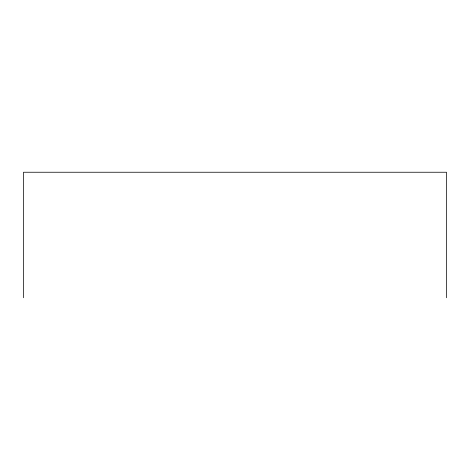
<?xml version="1.0" encoding="UTF-8"?>
<svg xmlns="http://www.w3.org/2000/svg" width="470" height="470" viewBox="0 0 470 470"><rect width="100%" height="100%" fill="white"/><g stroke="black" fill="none" stroke-linecap="round" stroke-linejoin="round"><path stroke-width="0.7" d="M446.5 297.757L446.5 172.243L23.5 172.243L23.5 297.757"/></g></svg>
